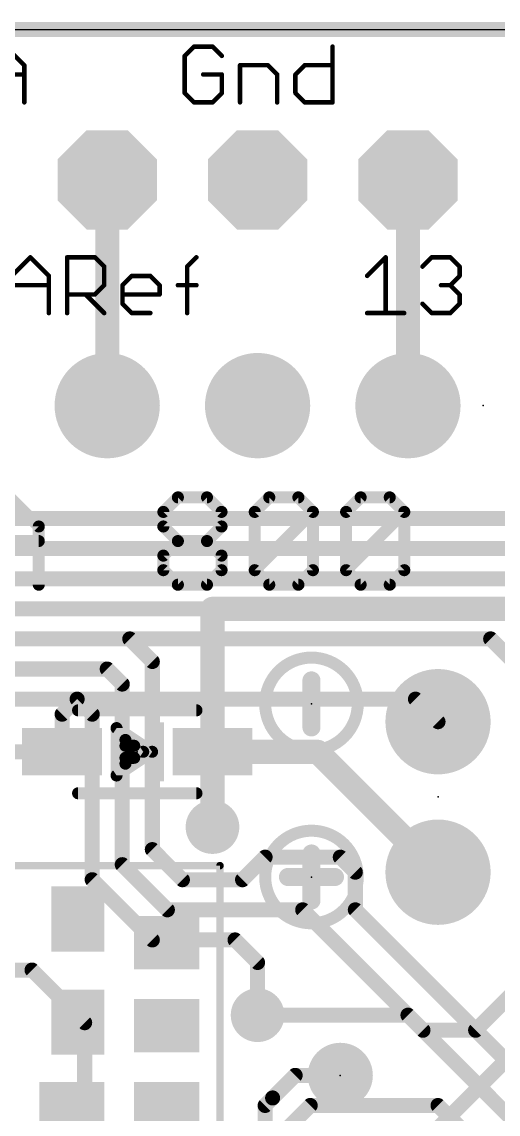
# Model space of a CAD drawing. Extents: x -0.1 to 68.7, y -0.1 to 53.5.
# Drawn here: x 22.43 to 30.48, y 35.03 to 53.47 of the extents above; entities that cross this region are included whole.
import ezdxf

# ---------------------------------------------------------------- set-up
doc = ezdxf.new("R2010")
doc.units = 0
for name, color, linetype in [('1', 12, 'CONTINUOUS'), ('16', 132, 'CONTINUOUS'), ('17', 110, 'CONTINUOUS'), ('18', 110, 'CONTINUOUS'), ('20', 53, 'CONTINUOUS'), ('21', 40, 'CONTINUOUS'), ('23', 53, 'CONTINUOUS')]:
    doc.layers.add(name, color=color, linetype=linetype)

# ---------------------------------------------------------------- blocks, each defined once
blk = doc.blocks.new('RECT')
blk.add_solid([(-0.5, -0.5), (0.5, -0.5), (-0.5, 0.5), (0.5, 0.5)])
blk = doc.blocks.new('ROUNDP')
at = {"const_width": 0.5}
blk.add_lwpolyline([(0, -0.25, 1), (0, 0.25, 1), (0, -0.25)], format="xyb", dxfattribs=at)
blk = doc.blocks.new('OCTAGONP')
at = {"const_width": 0.5}
blk.add_lwpolyline([(-0.25, -0.1036), (-0.25, 0.1036), (-0.1036, 0.25), (0.1036, 0.25), (0.25, 0.1036), (0.25, -0.1036), (0.1036, -0.25), (-0.1036, -0.25), (-0.25, -0.1036), (-0.25, 0.1036)], dxfattribs=at)
blk = doc.blocks.new('PIE')
at = {"const_width": 0.5}
blk.add_lwpolyline([(0, -0.25, 1), (0, 0.25, 1), (0, -0.25)], format="xyb", dxfattribs=at)
blk = doc.blocks.new('ROUNDV')
at = {"const_width": 0.5}
blk.add_lwpolyline([(0, -0.25, 1), (0, 0.25, 1), (0, -0.25)], format="xyb", dxfattribs=at)

msp = doc.modelspace()

# ---------------------------------------------------------------- linework, layer by layer
at = {"layer": '1'}
for points, const_width in [([(0, 53.34), (64.516, 53.34)], 0.254), ([(23.876, 50.8), (23.876, 46.99)], 0.4064), ([(28.956, 50.8), (28.956, 46.99)], 0.4064), ([(16.256, 45.085), (24.384, 45.085)], 0.254), ([(24.384, 45.085), (29.845, 45.085)], 0.254), ([(29.845, 45.085), (31.369, 45.085)], 0.254), ([(12.7, 44.577), (31.115, 44.577)], 0.254), ([(12.954, 44.069), (30.861, 44.069)], 0.254), ([(13.208, 43.561), (30.607, 43.561)], 0.254), ([(30.607, 43.561), (31.496, 42.672)], 0.254), ([(13.462, 43.053), (30.353, 43.053)], 0.254), ([(30.353, 43.053), (30.988, 42.418)], 0.254), ([(23.114, 41.783), (23.368, 42.037)], 0.254), ([(23.368, 42.037), (29.083, 42.037)], 0.254), ([(29.083, 42.037), (29.464, 41.656)], 0.254), ([(23.114, 41.148), (23.114, 41.783)], 0.254), ([(25.654, 41.148), (27.432, 41.148)], 0.4064), ([(25.654, 41.148), (25.654, 39.878)], 0.4064), ([(27.432, 41.148), (29.464, 39.116)], 0.4064), ([(21.266, 41.148), (23.114, 41.148)], 0.254), ([(28.956, 34.29), (31.75, 37.084)], 0.254), ([(30.734, 37.084), (30.099, 36.449)], 0.254), ([(28.956, 36.703), (26.416, 36.703)], 0.254), ([(29.21, 36.449), (28.956, 36.703)], 0.254), ([(30.099, 36.449), (29.21, 36.449)], 0.254), ([(27.051, 35.687), (26.67, 35.306)], 0.254), ([(27.813, 35.687), (27.051, 35.687)], 0.254), ([(26.543, 35.179), (26.67, 35.306)], 0.254), ([(26.543, 34.417), (26.543, 35.179)], 0.254)]:
    msp.add_lwpolyline(points, dxfattribs=dict(at, const_width=const_width))
for points, const_width in [([(23.9776, 50.8, 1), (23.7744, 50.8)], 0.2032), ([(29.0576, 50.8, 1), (28.8544, 50.8)], 0.2032), ([(23.7744, 46.99, 1), (23.9776, 46.99)], 0.2032), ([(28.8544, 46.99, 1), (29.0576, 46.99)], 0.2032), ([(24.384, 45.1485, 1), (24.384, 45.0215)], 0.127), ([(24.384, 45.0215, 1), (24.384, 45.1485)], 0.127), ([(29.845, 45.1485, 1), (29.845, 45.0215)], 0.127), ([(29.845, 45.0215, 1), (29.845, 45.1485)], 0.127), ([(30.3979, 43.0979, 1), (30.3081, 43.0081)], 0.127), ([(30.353, 42.9895, 1), (30.353, 43.1165)], 0.127), ([(23.368, 42.1005, 1), (23.368, 41.9735)], 0.127), ([(23.4129, 41.9921, 1), (23.3231, 42.0819)], 0.127), ([(29.1279, 42.0819, 1), (29.0381, 41.9921)], 0.127), ([(29.083, 41.9735, 1), (29.083, 42.1005)], 0.127), ([(23.1775, 41.783, 1), (23.0505, 41.783)], 0.127), ([(23.0691, 41.8279, 1), (23.1589, 41.7381)], 0.127), ([(29.4191, 41.6111, 1), (29.5089, 41.7009)], 0.127), ([(25.654, 41.2496, 1), (25.654, 41.0464)], 0.2032), ([(25.7556, 41.148, 1), (25.5524, 41.148)], 0.2032), ([(27.5038, 41.2198, 1), (27.3602, 41.0762)], 0.2032), ([(27.432, 41.0464, 1), (27.432, 41.2496)], 0.2032), ([(23.0505, 41.148, 1), (23.1775, 41.148)], 0.127), ([(23.114, 41.0845, 1), (23.114, 41.2115)], 0.127), ([(25.5524, 39.878, 1), (25.7556, 39.878)], 0.2032), ([(29.3922, 39.0442, 1), (29.5358, 39.1878)], 0.2032), ([(26.416, 36.7665, 1), (26.416, 36.6395)], 0.127), ([(29.0009, 36.7479, 1), (28.9111, 36.6581)], 0.127), ([(28.956, 36.6395, 1), (28.956, 36.7665)], 0.127), ([(29.21, 36.5125, 1), (29.21, 36.3855)], 0.127), ([(29.1651, 36.4041, 1), (29.2549, 36.4939)], 0.127), ([(30.0541, 36.4939, 1), (30.1439, 36.4041)], 0.127), ([(30.099, 36.3855, 1), (30.099, 36.5125)], 0.127), ([(27.051, 35.7505, 1), (27.051, 35.6235)], 0.127), ([(27.0959, 35.6421, 1), (27.0061, 35.7319)], 0.127), ([(27.813, 35.6235, 1), (27.813, 35.7505)], 0.127), ([(26.6251, 35.3509, 1), (26.7149, 35.2611)], 0.127), ([(26.7149, 35.2611, 1), (26.6251, 35.3509)], 0.127), ([(26.6065, 35.179, 1), (26.4795, 35.179)], 0.127), ([(26.4981, 35.2239, 1), (26.5879, 35.1341)], 0.127)]:
    msp.add_lwpolyline(points, format="xyb", dxfattribs=dict(at, const_width=const_width))
at = {"layer": '16'}
for points, const_width in [([(0, 53.34), (64.516, 53.34)], 0.254), ([(25.654, 39.878), (25.654, 43.561)], 0.4064), ([(25.654, 43.561), (32.131, 43.561)], 0.4064), ([(15.494, 43.561), (25.654, 43.561)], 0.254), ([(15.24, 43.053), (24.257, 43.053)], 0.254), ([(24.257, 43.053), (24.638, 42.672)], 0.254), ([(24.638, 42.672), (24.638, 39.497)], 0.254), ([(15.875, 42.545), (23.876, 42.545)], 0.254), ([(23.876, 42.545), (24.13, 42.291)], 0.254), ([(24.13, 42.291), (24.13, 39.243)], 0.254), ([(16.891, 42.037), (23.368, 42.037)], 0.254), ([(23.368, 42.037), (23.622, 41.783)], 0.254), ([(23.622, 41.783), (23.622, 38.989)], 0.254), ([(24.638, 39.497), (25.146, 38.989)], 0.254), ([(26.162, 38.989), (26.543, 39.37)], 0.254), ([(26.543, 39.37), (27.813, 39.37)], 0.254), ([(27.813, 39.37), (28.067, 39.116)], 0.254), ([(24.13, 39.243), (24.892, 38.481)], 0.254), ([(23.622, 38.989), (24.638, 37.973)], 0.254), ([(25.146, 38.989), (26.162, 38.989)], 0.254), ([(28.067, 38.481), (28.067, 39.116)], 0.254), ([(24.892, 38.481), (27.178, 38.481)], 0.254), ([(27.178, 38.481), (34.671, 30.988)], 0.254), ([(33.528, 33.02), (28.067, 38.481)], 0.254), ([(24.638, 37.973), (26.035, 37.973)], 0.254), ([(26.416, 37.592), (26.035, 37.973)], 0.254), ([(26.416, 36.703), (26.416, 37.592)], 0.254), ([(22.606, 37.465), (10.287, 37.465)], 0.254), ([(23.495, 36.576), (22.606, 37.465)], 0.254), ([(23.495, 21.082), (23.495, 36.576)], 0.254), ([(25.654, 33.528), (27.305, 35.179)], 0.254), ([(27.305, 35.179), (29.464, 35.179)], 0.254), ([(29.464, 35.179), (34.671, 29.972)], 0.254)]:
    msp.add_lwpolyline(points, dxfattribs=dict(at, const_width=const_width))
for points, const_width in [([(25.7556, 43.561, 1), (25.5524, 43.561)], 0.2032), ([(25.654, 43.6626, 1), (25.654, 43.4594)], 0.2032), ([(25.654, 43.4975, 1), (25.654, 43.6245)], 0.127), ([(24.3019, 43.0979, 1), (24.2121, 43.0081)], 0.127), ([(24.257, 42.9895, 1), (24.257, 43.1165)], 0.127), ([(24.7015, 42.672, 1), (24.5745, 42.672)], 0.127), ([(24.5931, 42.6271, 1), (24.6829, 42.7169)], 0.127), ([(23.9209, 42.5899, 1), (23.8311, 42.5001)], 0.127), ([(23.876, 42.4815, 1), (23.876, 42.6085)], 0.127), ([(24.1935, 42.291, 1), (24.0665, 42.291)], 0.127), ([(24.0851, 42.2461, 1), (24.1749, 42.3359)], 0.127), ([(23.4129, 42.0819, 1), (23.3231, 41.9921)], 0.127), ([(23.368, 41.9735, 1), (23.368, 42.1005)], 0.127), ([(23.6855, 41.783, 1), (23.5585, 41.783)], 0.127), ([(23.5771, 41.7381, 1), (23.6669, 41.8279)], 0.127), ([(25.5524, 39.878, 1), (25.7556, 39.878)], 0.2032), ([(24.6829, 39.5419, 1), (24.5931, 39.4521)], 0.127), ([(24.5745, 39.497, 1), (24.7015, 39.497)], 0.127), ([(26.543, 39.4335, 1), (26.543, 39.3065)], 0.127), ([(26.5879, 39.3251, 1), (26.4981, 39.4149)], 0.127), ([(27.8579, 39.4149, 1), (27.7681, 39.3251)], 0.127), ([(27.813, 39.3065, 1), (27.813, 39.4335)], 0.127), ([(24.1749, 39.2879, 1), (24.0851, 39.1981)], 0.127), ([(24.0665, 39.243, 1), (24.1935, 39.243)], 0.127), ([(23.6669, 39.0339, 1), (23.5771, 38.9441)], 0.127), ([(25.146, 39.0525, 1), (25.146, 38.9255)], 0.127), ([(25.1011, 38.9441, 1), (25.1909, 39.0339)], 0.127), ([(26.1171, 39.0339, 1), (26.2069, 38.9441)], 0.127), ([(26.162, 38.9255, 1), (26.162, 39.0525)], 0.127), ([(28.1305, 39.116, 1), (28.0035, 39.116)], 0.127), ([(28.0221, 39.0711, 1), (28.1119, 39.1609)], 0.127), ([(23.5585, 38.989, 1), (23.6855, 38.989)], 0.127), ([(24.892, 38.5445, 1), (24.892, 38.4175)], 0.127), ([(24.8471, 38.4361, 1), (24.9369, 38.5259)], 0.127), ([(27.2229, 38.5259, 1), (27.1331, 38.4361)], 0.127), ([(27.178, 38.4175, 1), (27.178, 38.5445)], 0.127), ([(28.1119, 38.5259, 1), (28.0221, 38.4361)], 0.127), ([(28.0035, 38.481, 1), (28.1305, 38.481)], 0.127), ([(24.638, 38.0365, 1), (24.638, 37.9095)], 0.127), ([(24.5931, 37.9281, 1), (24.6829, 38.0179)], 0.127), ([(26.0799, 38.0179, 1), (25.9901, 37.9281)], 0.127), ([(26.035, 37.9095, 1), (26.035, 38.0365)], 0.127), ([(26.4795, 37.592, 1), (26.3525, 37.592)], 0.127), ([(26.3711, 37.5471, 1), (26.4609, 37.6369)], 0.127), ([(22.6509, 37.5099, 1), (22.5611, 37.4201)], 0.127), ([(22.606, 37.4015, 1), (22.606, 37.5285)], 0.127), ([(23.5585, 36.576, 1), (23.4315, 36.576)], 0.127), ([(23.4501, 36.5311, 1), (23.5399, 36.6209)], 0.127), ([(26.3525, 36.703, 1), (26.4795, 36.703)], 0.127), ([(27.305, 35.2425, 1), (27.305, 35.1155)], 0.127), ([(27.3499, 35.1341, 1), (27.2601, 35.2239)], 0.127), ([(29.5089, 35.2239, 1), (29.4191, 35.1341)], 0.127), ([(29.464, 35.1155, 1), (29.464, 35.2425)], 0.127)]:
    msp.add_lwpolyline(points, format="xyb", dxfattribs=dict(at, const_width=const_width))
at = {"layer": '20'}
msp.add_line((0, 53.34), (64.516, 53.34), dxfattribs=at)
at = {"layer": '21'}
for points, const_width in [([(22.1617, 53.0487), (22.4752, 52.7352)], 0.0762), ([(25.3409, 53.0487), (25.1841, 52.8919)], 0.0762), ([(25.1841, 52.8919), (25.1841, 52.2649)], 0.0762), ([(25.6544, 53.0487), (25.3409, 53.0487)], 0.0762), ([(25.8112, 52.8919), (25.6544, 53.0487)], 0.0762), ([(27.6822, 53.0487), (27.6822, 52.1081)], 0.0762), ([(22.4752, 52.7352), (22.4752, 52.1081)], 0.0762), ([(26.1196, 52.1081), (26.1196, 52.7352)], 0.0762), ([(26.1196, 52.7352), (26.5899, 52.7352)], 0.0762), ([(26.5899, 52.7352), (26.7467, 52.5784)], 0.0762), ([(27.0551, 52.5784), (27.2119, 52.7352)], 0.0762), ([(27.2119, 52.7352), (27.6822, 52.7352)], 0.0762), ([(21.8481, 52.5784), (22.4752, 52.5784)], 0.0762), ([(25.8112, 52.5784), (25.4976, 52.5784)], 0.0762), ([(25.8112, 52.2649), (25.8112, 52.5784)], 0.0762), ([(26.7467, 52.5784), (26.7467, 52.1081)], 0.0762), ([(27.0551, 52.2649), (27.0551, 52.5784)], 0.0762), ([(25.1841, 52.2649), (25.3409, 52.1081)], 0.0762), ([(25.6544, 52.1081), (25.8112, 52.2649)], 0.0762), ([(27.2119, 52.1081), (27.0551, 52.2649)], 0.0762), ([(25.3409, 52.1081), (25.6544, 52.1081)], 0.0762), ([(27.6822, 52.1081), (27.2119, 52.1081)], 0.0762), ([(22.2631, 49.1792), (22.5766, 49.4927)], 0.0762), ([(22.5766, 49.4927), (22.8902, 49.1792)], 0.0762), ([(23.1986, 48.5521), (23.1986, 49.4927)], 0.0762), ([(23.1986, 49.4927), (23.6689, 49.4927)], 0.0762), ([(23.6689, 49.4927), (23.8257, 49.3359)], 0.0762), ([(25.2264, 49.3359), (25.3832, 49.4927)], 0.0762), ([(28.2661, 49.1792), (28.5796, 49.4927)], 0.0762), ([(28.5796, 49.4927), (28.5796, 48.5521)], 0.0762), ([(29.2016, 49.3359), (29.3583, 49.4927)], 0.0762), ([(29.3583, 49.4927), (29.6719, 49.4927)], 0.0762), ([(29.6719, 49.4927), (29.8286, 49.3359)], 0.0762), ([(23.8257, 49.3359), (23.8257, 49.0224)], 0.0762), ([(25.2264, 48.5521), (25.2264, 49.3359)], 0.0762), ([(29.8286, 49.3359), (29.8286, 49.1792)], 0.0762), ([(22.2631, 49.0224), (22.8902, 49.0224)], 0.0762), ([(22.8902, 49.1792), (22.8902, 48.5521)], 0.0762), ([(23.8257, 49.0224), (23.6689, 48.8656)], 0.0762), ([(24.1341, 49.0224), (24.2909, 49.1792)], 0.0762), ([(24.1341, 48.7089), (24.1341, 49.0224)], 0.0762), ([(24.2909, 49.1792), (24.6044, 49.1792)], 0.0762), ([(24.6044, 49.1792), (24.7612, 49.0224)], 0.0762), ([(24.7612, 49.0224), (24.7612, 48.8656)], 0.0762), ([(25.0697, 49.0224), (25.3832, 49.0224)], 0.0762), ([(29.6719, 49.0224), (29.5151, 49.0224)], 0.0762), ([(29.8286, 49.1792), (29.6719, 49.0224)], 0.0762), ([(29.6719, 49.0224), (29.8286, 48.8656)], 0.0762), ([(23.6689, 48.8656), (23.1986, 48.8656)], 0.0762), ([(23.5122, 48.8656), (23.8257, 48.5521)], 0.0762), ([(24.7612, 48.8656), (24.1341, 48.8656)], 0.0762), ([(29.8286, 48.8656), (29.8286, 48.7089)], 0.0762), ([(24.2909, 48.5521), (24.1341, 48.7089)], 0.0762), ([(29.3583, 48.5521), (29.2016, 48.7089)], 0.0762), ([(29.8286, 48.7089), (29.6719, 48.5521)], 0.0762), ([(24.6044, 48.5521), (24.2909, 48.5521)], 0.0762), ([(28.2661, 48.5521), (28.8931, 48.5521)], 0.0762), ([(29.6719, 48.5521), (29.3583, 48.5521)], 0.0762), ([(22.2284, 45.4419), (22.7199, 44.9504)], 0.2032), ([(24.8241, 45.1961), (25.0699, 45.4419)], 0.2032), ([(25.0699, 45.4419), (25.5613, 45.4419)], 0.2032), ([(25.5613, 45.4419), (25.8071, 45.1961)], 0.2032), ([(26.3677, 45.1961), (26.6135, 45.4419)], 0.2032), ([(26.6135, 45.4419), (27.1049, 45.4419)], 0.2032), ([(27.1049, 45.4419), (27.3507, 45.1961)], 0.2032), ([(27.9113, 45.1961), (28.1571, 45.4419)], 0.2032), ([(28.1571, 45.4419), (28.6486, 45.4419)], 0.2032), ([(28.6486, 45.4419), (28.8943, 45.1961)], 0.2032), ([(24.8241, 44.9504), (24.8241, 45.1961)], 0.2032), ([(25.8071, 45.1961), (25.8071, 44.9504)], 0.2032), ([(26.3677, 44.2131), (26.3677, 45.1961)], 0.2032), ([(26.3677, 44.2131), (27.3507, 45.1961)], 0.2032), ([(27.3507, 45.1961), (27.3507, 44.2131)], 0.2032), ([(27.9113, 44.2131), (27.9113, 45.1961)], 0.2032), ([(27.9113, 44.2131), (28.8943, 45.1961)], 0.2032), ([(28.8943, 45.1961), (28.8943, 44.2131)], 0.2032), ([(22.7199, 44.9504), (22.7199, 43.9674)], 0.2032), ([(25.0699, 44.7046), (24.8241, 44.9504)], 0.2032), ([(25.8071, 44.9504), (25.5613, 44.7046)], 0.2032), ([(21.7369, 44.7046), (22.7199, 44.7046)], 0.2032), ([(24.8241, 44.4589), (25.0699, 44.7046)], 0.2032), ([(25.0699, 44.7046), (25.5613, 44.7046)], 0.2032), ([(25.5613, 44.7046), (25.8071, 44.4589)], 0.2032), ([(24.8241, 44.2131), (24.8241, 44.4589)], 0.2032), ([(25.8071, 44.4589), (25.8071, 44.2131)], 0.2032), ([(25.0699, 43.9674), (24.8241, 44.2131)], 0.2032), ([(25.8071, 44.2131), (25.5613, 43.9674)], 0.2032), ([(26.6135, 43.9674), (26.3677, 44.2131)], 0.2032), ([(27.3507, 44.2131), (27.1049, 43.9674)], 0.2032), ([(28.1571, 43.9674), (27.9113, 44.2131)], 0.2032), ([(28.8943, 44.2131), (28.6486, 43.9674)], 0.2032), ([(25.5613, 43.9674), (25.0699, 43.9674)], 0.2032), ([(27.1049, 43.9674), (26.6135, 43.9674)], 0.2032), ([(28.6486, 43.9674), (28.1571, 43.9674)], 0.2032), ([(27.326, 41.5592), (27.326, 42.3529)], 0.3048), ([(23.384, 41.848), (25.384, 41.848)], 0.2032), ([(24.034, 40.748), (24.034, 41.548)], 0.2032), ([(24.034, 41.548), (24.634, 41.148)], 0.2032), ([(24.184, 40.948), (24.184, 41.348)], 0.2032), ([(24.184, 41.348), (24.484, 41.148)], 0.2032), ([(24.184, 41.2496), (24.3316, 41.2496)], 0.2032), ([(24.634, 41.148), (24.034, 40.748)], 0.2032), ([(24.484, 41.148), (24.184, 40.948)], 0.2032), ([(24.184, 41.0464), (24.3316, 41.0464)], 0.2032), ([(25.384, 40.448), (23.384, 40.448)], 0.2032), ([(27.326, 38.6382), (27.326, 39.4319)], 0.3048), ([(9.78, 39.226), (25.78, 39.226)], 0.127), ([(25.78, 39.226), (25.78, 21.226)], 0.127), ([(27.7228, 39.035), (26.9292, 39.035)], 0.3048)]:
    msp.add_lwpolyline(points, dxfattribs=dict(at, const_width=const_width))
for points, const_width in [([(25.2032, 52.8919, 1), (25.1651, 52.8919)], 0.0381), ([(25.1706, 52.9054, 1), (25.1976, 52.8785)], 0.0381), ([(25.3409, 53.0678, 1), (25.3409, 53.0297)], 0.0381), ([(25.3543, 53.0352, 1), (25.3274, 53.0622)], 0.0381), ([(25.6679, 53.0622, 1), (25.6409, 53.0352)], 0.0381), ([(25.6544, 53.0297, 1), (25.6544, 53.0678)], 0.0381), ([(25.7977, 52.8785, 1), (25.8246, 52.9054)], 0.0381), ([(27.7013, 53.0487, 1), (27.6632, 53.0487)], 0.0381), ([(22.4943, 52.7352, 1), (22.4562, 52.7352)], 0.0381), ([(22.4617, 52.7217, 1), (22.4887, 52.7486)], 0.0381), ([(26.1196, 52.7542, 1), (26.1196, 52.7161)], 0.0381), ([(26.1387, 52.7352, 1), (26.1006, 52.7352)], 0.0381), ([(26.6034, 52.7486, 1), (26.5764, 52.7217)], 0.0381), ([(26.5899, 52.7161, 1), (26.5899, 52.7542)], 0.0381), ([(27.2119, 52.7542, 1), (27.2119, 52.7161)], 0.0381), ([(27.2254, 52.7217, 1), (27.1984, 52.7486)], 0.0381), ([(27.6822, 52.7161, 1), (27.6822, 52.7542)], 0.0381), ([(22.4752, 52.5594, 1), (22.4752, 52.5975)], 0.0381), ([(25.4976, 52.5975, 1), (25.4976, 52.5594)], 0.0381), ([(25.8302, 52.5784, 1), (25.7921, 52.5784)], 0.0381), ([(25.8112, 52.5594, 1), (25.8112, 52.5975)], 0.0381), ([(26.7657, 52.5784, 1), (26.7276, 52.5784)], 0.0381), ([(26.7332, 52.5649, 1), (26.7602, 52.5919)], 0.0381), ([(27.0417, 52.5919, 1), (27.0686, 52.5649)], 0.0381), ([(27.0742, 52.5784, 1), (27.0361, 52.5784)], 0.0381), ([(25.1976, 52.2783, 1), (25.1706, 52.2514)], 0.0381), ([(25.1651, 52.2649, 1), (25.2032, 52.2649)], 0.0381), ([(25.7921, 52.2649, 1), (25.8302, 52.2649)], 0.0381), ([(25.8246, 52.2514, 1), (25.7977, 52.2783)], 0.0381), ([(27.0686, 52.2783, 1), (27.0417, 52.2514)], 0.0381), ([(27.0361, 52.2649, 1), (27.0742, 52.2649)], 0.0381), ([(22.4562, 52.1081, 1), (22.4943, 52.1081)], 0.0381), ([(25.3409, 52.1272, 1), (25.3409, 52.0891)], 0.0381), ([(25.3274, 52.0946, 1), (25.3543, 52.1216)], 0.0381), ([(25.6409, 52.1216, 1), (25.6679, 52.0946)], 0.0381), ([(25.6544, 52.0891, 1), (25.6544, 52.1272)], 0.0381), ([(26.1006, 52.1081, 1), (26.1387, 52.1081)], 0.0381), ([(26.7276, 52.1081, 1), (26.7657, 52.1081)], 0.0381), ([(27.2119, 52.1272, 1), (27.2119, 52.0891)], 0.0381), ([(27.1984, 52.0946, 1), (27.2254, 52.1216)], 0.0381), ([(27.6632, 52.1081, 1), (27.7013, 52.1081)], 0.0381), ([(27.6822, 52.0891, 1), (27.6822, 52.1272)], 0.0381), ([(22.5901, 49.5062, 1), (22.5632, 49.4792)], 0.0381), ([(22.5901, 49.4792, 1), (22.5632, 49.5062)], 0.0381), ([(23.1986, 49.5118, 1), (23.1986, 49.4737)], 0.0381), ([(23.2177, 49.4927, 1), (23.1796, 49.4927)], 0.0381), ([(23.6824, 49.5062, 1), (23.6554, 49.4792)], 0.0381), ([(23.6689, 49.4737, 1), (23.6689, 49.5118)], 0.0381), ([(25.3967, 49.4792, 1), (25.3697, 49.5062)], 0.0381), ([(28.5986, 49.4927, 1), (28.5605, 49.4927)], 0.0381), ([(28.5931, 49.4792, 1), (28.5661, 49.5062)], 0.0381), ([(29.3583, 49.5118, 1), (29.3583, 49.4737)], 0.0381), ([(29.3718, 49.4792, 1), (29.3449, 49.5062)], 0.0381), ([(29.6854, 49.5062, 1), (29.6584, 49.4792)], 0.0381), ([(29.6719, 49.4737, 1), (29.6719, 49.5118)], 0.0381), ([(23.8447, 49.3359, 1), (23.8066, 49.3359)], 0.0381), ([(23.8122, 49.3225, 1), (23.8392, 49.3494)], 0.0381), ([(25.2455, 49.3359, 1), (25.2074, 49.3359)], 0.0381), ([(25.213, 49.3494, 1), (25.2399, 49.3225)], 0.0381), ([(29.1881, 49.3494, 1), (29.2151, 49.3225)], 0.0381), ([(29.8477, 49.3359, 1), (29.8096, 49.3359)], 0.0381), ([(29.8152, 49.3225, 1), (29.8421, 49.3494)], 0.0381), ([(22.9092, 49.1792, 1), (22.8711, 49.1792)], 0.0381), ([(22.8767, 49.1657, 1), (22.9036, 49.1926)], 0.0381), ([(22.8902, 49.0034, 1), (22.8902, 49.0415)], 0.0381), ([(23.8066, 49.0224, 1), (23.8447, 49.0224)], 0.0381), ([(23.8392, 49.0089, 1), (23.8122, 49.0359)], 0.0381), ([(24.1532, 49.0224, 1), (24.1151, 49.0224)], 0.0381), ([(24.1207, 49.0359, 1), (24.1476, 49.0089)], 0.0381), ([(24.2909, 49.1982, 1), (24.2909, 49.1601)], 0.0381), ([(24.3044, 49.1657, 1), (24.2774, 49.1926)], 0.0381), ([(24.6179, 49.1926, 1), (24.591, 49.1657)], 0.0381), ([(24.6044, 49.1601, 1), (24.6044, 49.1982)], 0.0381), ([(24.7803, 49.0224, 1), (24.7422, 49.0224)], 0.0381), ([(24.7477, 49.0089, 1), (24.7747, 49.0359)], 0.0381), ([(25.0697, 49.0415, 1), (25.0697, 49.0034)], 0.0381), ([(25.3832, 49.0034, 1), (25.3832, 49.0415)], 0.0381), ([(28.2526, 49.1926, 1), (28.2795, 49.1657)], 0.0381), ([(29.5151, 49.0415, 1), (29.5151, 49.0034)], 0.0381), ([(29.6854, 49.0359, 1), (29.6584, 49.0089)], 0.0381), ([(29.6584, 49.0359, 1), (29.6854, 49.0089)], 0.0381), ([(29.6719, 49.0034, 1), (29.6719, 49.0415)], 0.0381), ([(29.8096, 49.1792, 1), (29.8477, 49.1792)], 0.0381), ([(29.8421, 49.1657, 1), (29.8152, 49.1926)], 0.0381), ([(23.1986, 48.8847, 1), (23.1986, 48.8466)], 0.0381), ([(23.5256, 48.8791, 1), (23.4987, 48.8522)], 0.0381), ([(23.6554, 48.8791, 1), (23.6824, 48.8522)], 0.0381), ([(23.6689, 48.8466, 1), (23.6689, 48.8847)], 0.0381), ([(24.1341, 48.8847, 1), (24.1341, 48.8466)], 0.0381), ([(24.7422, 48.8656, 1), (24.7803, 48.8656)], 0.0381), ([(24.7612, 48.8466, 1), (24.7612, 48.8847)], 0.0381), ([(29.8477, 48.8656, 1), (29.8096, 48.8656)], 0.0381), ([(29.8152, 48.8522, 1), (29.8421, 48.8791)], 0.0381), ([(24.1151, 48.7089, 1), (24.1532, 48.7089)], 0.0381), ([(24.1476, 48.7223, 1), (24.1207, 48.6954)], 0.0381), ([(29.2151, 48.7223, 1), (29.1881, 48.6954)], 0.0381), ([(29.8096, 48.7089, 1), (29.8477, 48.7089)], 0.0381), ([(29.8421, 48.6954, 1), (29.8152, 48.7223)], 0.0381), ([(22.8711, 48.5521, 1), (22.9092, 48.5521)], 0.0381), ([(23.1796, 48.5521, 1), (23.2177, 48.5521)], 0.0381), ([(23.8122, 48.5386, 1), (23.8392, 48.5656)], 0.0381), ([(24.2909, 48.5712, 1), (24.2909, 48.5331)], 0.0381), ([(24.2774, 48.5386, 1), (24.3044, 48.5656)], 0.0381), ([(24.6044, 48.5331, 1), (24.6044, 48.5712)], 0.0381), ([(25.2074, 48.5521, 1), (25.2455, 48.5521)], 0.0381), ([(28.2661, 48.5712, 1), (28.2661, 48.5331)], 0.0381), ([(28.5605, 48.5521, 1), (28.5986, 48.5521)], 0.0381), ([(28.8931, 48.5331, 1), (28.8931, 48.5712)], 0.0381), ([(29.3583, 48.5712, 1), (29.3583, 48.5331)], 0.0381), ([(29.3449, 48.5386, 1), (29.3718, 48.5656)], 0.0381), ([(29.6584, 48.5656, 1), (29.6854, 48.5386)], 0.0381), ([(29.6719, 48.5331, 1), (29.6719, 48.5712)], 0.0381), ([(25.0699, 45.4927, 1), (25.0699, 45.3911)], 0.1016), ([(25.1058, 45.4059, 1), (25.0339, 45.4778)], 0.1016), ([(25.5973, 45.4778, 1), (25.5254, 45.4059)], 0.1016), ([(25.5613, 45.3911, 1), (25.5613, 45.4927)], 0.1016), ([(26.6135, 45.4927, 1), (26.6135, 45.3911)], 0.1016), ([(26.6494, 45.4059, 1), (26.5775, 45.4778)], 0.1016), ([(27.1409, 45.4778, 1), (27.069, 45.4059)], 0.1016), ([(27.1049, 45.3911, 1), (27.1049, 45.4927)], 0.1016), ([(28.1571, 45.4927, 1), (28.1571, 45.3911)], 0.1016), ([(28.193, 45.4059, 1), (28.1211, 45.4778)], 0.1016), ([(28.6845, 45.4778, 1), (28.6126, 45.4059)], 0.1016), ([(28.6486, 45.3911, 1), (28.6486, 45.4927)], 0.1016), ([(24.8749, 45.1961, 1), (24.7733, 45.1961)], 0.1016), ([(24.7882, 45.232, 1), (24.86, 45.1602)], 0.1016), ([(25.8579, 45.1961, 1), (25.7563, 45.1961)], 0.1016), ([(25.7712, 45.1602, 1), (25.843, 45.232)], 0.1016), ([(26.4185, 45.1961, 1), (26.3169, 45.1961)], 0.1016), ([(26.3318, 45.232, 1), (26.4036, 45.1602)], 0.1016), ([(27.4015, 45.1961, 1), (27.2999, 45.1961)], 0.1016), ([(27.3866, 45.1602, 1), (27.3148, 45.232)], 0.1016), ([(27.3148, 45.1602, 1), (27.3866, 45.232)], 0.1016), ([(27.9621, 45.1961, 1), (27.8605, 45.1961)], 0.1016), ([(27.8754, 45.232, 1), (27.9472, 45.1602)], 0.1016), ([(28.9451, 45.1961, 1), (28.8435, 45.1961)], 0.1016), ([(28.9302, 45.1602, 1), (28.8584, 45.232)], 0.1016), ([(28.8584, 45.1602, 1), (28.9302, 45.232)], 0.1016), ([(22.7707, 44.9504, 1), (22.6691, 44.9504)], 0.1016), ([(22.684, 44.9145, 1), (22.7558, 44.9863)], 0.1016), ([(24.86, 44.9863, 1), (24.7882, 44.9145)], 0.1016), ([(24.7733, 44.9504, 1), (24.8749, 44.9504)], 0.1016), ([(25.7563, 44.9504, 1), (25.8579, 44.9504)], 0.1016), ([(25.843, 44.9145, 1), (25.7712, 44.9863)], 0.1016), ([(22.7199, 44.6538, 1), (22.7199, 44.7554)], 0.1016), ([(25.0699, 44.7554, 1), (25.0699, 44.6538)], 0.1016), ([(25.1058, 44.6687, 1), (25.0339, 44.7405)], 0.1016), ([(25.5973, 44.7405, 1), (25.5254, 44.6687)], 0.1016), ([(25.5613, 44.6538, 1), (25.5613, 44.7554)], 0.1016), ([(25.0339, 44.6687, 1), (25.1058, 44.7405)], 0.1016), ([(25.5254, 44.7405, 1), (25.5973, 44.6687)], 0.1016), ([(24.8749, 44.4589, 1), (24.7733, 44.4589)], 0.1016), ([(24.7882, 44.4948, 1), (24.86, 44.423)], 0.1016), ([(25.8579, 44.4589, 1), (25.7563, 44.4589)], 0.1016), ([(25.7712, 44.423, 1), (25.843, 44.4948)], 0.1016), ([(24.86, 44.2491, 1), (24.7882, 44.1772)], 0.1016), ([(24.7733, 44.2131, 1), (24.8749, 44.2131)], 0.1016), ([(25.7563, 44.2131, 1), (25.8579, 44.2131)], 0.1016), ([(25.843, 44.1772, 1), (25.7712, 44.2491)], 0.1016), ([(26.4036, 44.2491, 1), (26.3318, 44.1772)], 0.1016), ([(26.3318, 44.2491, 1), (26.4036, 44.1772)], 0.1016), ([(26.3169, 44.2131, 1), (26.4185, 44.2131)], 0.1016), ([(27.2999, 44.2131, 1), (27.4015, 44.2131)], 0.1016), ([(27.3866, 44.1772, 1), (27.3148, 44.2491)], 0.1016), ([(27.9472, 44.2491, 1), (27.8754, 44.1772)], 0.1016), ([(27.8754, 44.2491, 1), (27.9472, 44.1772)], 0.1016), ([(27.8605, 44.2131, 1), (27.9621, 44.2131)], 0.1016), ([(28.8435, 44.2131, 1), (28.9451, 44.2131)], 0.1016), ([(28.9302, 44.1772, 1), (28.8584, 44.2491)], 0.1016), ([(25.0699, 44.0182, 1), (25.0699, 43.9166)], 0.1016), ([(25.5613, 43.9166, 1), (25.5613, 44.0182)], 0.1016), ([(26.6135, 44.0182, 1), (26.6135, 43.9166)], 0.1016), ([(27.1049, 43.9166, 1), (27.1049, 44.0182)], 0.1016), ([(28.1571, 44.0182, 1), (28.1571, 43.9166)], 0.1016), ([(28.6486, 43.9166, 1), (28.6486, 44.0182)], 0.1016), ([(22.6691, 43.9674, 1), (22.7707, 43.9674)], 0.1016), ([(25.0339, 43.9315, 1), (25.1058, 44.0033)], 0.1016), ([(25.5254, 44.0033, 1), (25.5973, 43.9315)], 0.1016), ([(26.5775, 43.9315, 1), (26.6494, 44.0033)], 0.1016), ([(27.069, 44.0033, 1), (27.1409, 43.9315)], 0.1016), ([(28.1211, 43.9315, 1), (28.193, 44.0033)], 0.1016), ([(28.6126, 44.0033, 1), (28.6845, 43.9315)], 0.1016), ([(27.326, 41.1743, 1), (27.326, 42.7377, 1), (27.326, 41.1743)], 0.2032), ([(27.4022, 42.3529, 1), (27.2498, 42.3529)], 0.1524), ([(23.384, 41.8988, 1), (23.384, 41.7972)], 0.1016), ([(25.384, 41.7972, 1), (25.384, 41.8988)], 0.1016), ([(24.0848, 41.548, 1), (23.9832, 41.548)], 0.1016), ([(24.0622, 41.5903, 1), (24.0058, 41.5057)], 0.1016), ([(27.2498, 41.5592, 1), (27.4022, 41.5592)], 0.1524), ([(24.2348, 41.348, 1), (24.1332, 41.348)], 0.1016), ([(24.2122, 41.3903, 1), (24.1558, 41.3057)], 0.1016), ([(24.184, 41.3004, 1), (24.184, 41.1988)], 0.1016), ([(24.3316, 41.1988, 1), (24.3316, 41.3004)], 0.1016), ([(24.184, 41.0972, 1), (24.184, 40.9956)], 0.1016), ([(24.3316, 40.9956, 1), (24.3316, 41.0972)], 0.1016), ([(24.5122, 41.1057, 1), (24.4558, 41.1903)], 0.1016), ([(24.4558, 41.1057, 1), (24.5122, 41.1903)], 0.1016), ([(24.6622, 41.1057, 1), (24.6058, 41.1903)], 0.1016), ([(24.6058, 41.1057, 1), (24.6622, 41.1903)], 0.1016), ([(24.1558, 40.9903, 1), (24.2122, 40.9057)], 0.1016), ([(24.1332, 40.948, 1), (24.2348, 40.948)], 0.1016), ([(24.0058, 40.7903, 1), (24.0622, 40.7057)], 0.1016), ([(23.9832, 40.748, 1), (24.0848, 40.748)], 0.1016), ([(23.384, 40.4988, 1), (23.384, 40.3972)], 0.1016), ([(25.384, 40.3972, 1), (25.384, 40.4988)], 0.1016), ([(27.326, 38.2533, 1), (27.326, 39.8167, 1), (27.326, 38.2533)], 0.2032), ([(27.4022, 39.4319, 1), (27.2498, 39.4319)], 0.1524), ([(25.8117, 39.226, 1), (25.7483, 39.226)], 0.0635), ([(25.78, 39.1942, 1), (25.78, 39.2578)], 0.0635), ([(26.9292, 39.1112, 1), (26.9292, 38.9588)], 0.1524), ([(27.7228, 38.9588, 1), (27.7228, 39.1112)], 0.1524), ([(27.2498, 38.6382, 1), (27.4022, 38.6382)], 0.1524)]:
    msp.add_lwpolyline(points, format="xyb", dxfattribs=dict(at, const_width=const_width))
at = {"layer": '23'}
for p in [(30.226, 46.99), (27.326, 41.956), (24.384, 41.148), (29.464, 40.386), (27.326, 39.035), (27.813, 35.687)]:
    msp.add_point(p, dxfattribs=at)

# ---------------------------------------------------------------- block references
at = {"layer": '1'}
for p, xscale, yscale, rotation in [((23.114, 41.148), 1.35, 0.8, 180), ((25.654, 41.148), 1.35, 0.8, 180), ((23.38, 38.326), 0.9, 1.1, 180), ((24.88, 37.926), 0.9, 1.1, 270), ((23.38, 36.586), 0.9, 1.1, 180), ((24.88, 36.526), 0.9, 1.1, 270), ((23.28, 35.126), 0.9, 1.1, 270), ((24.88, 35.126), 0.9, 1.1, 270)]:
    msp.add_blockref('RECT', p, dxfattribs=dict(at, xscale=xscale, yscale=yscale, rotation=rotation))
at = {"layer": '1', "xscale": 1.1, "yscale": 1.1}
msp.add_blockref('PIE', (27.813, 35.687), dxfattribs=at)
at = {"layer": '17'}
for name, p, xscale, yscale in [('OCTAGONP', (23.876, 50.8), 1.6764, 1.6764), ('OCTAGONP', (23.876, 50.8), 1.6764, 1.6764), ('OCTAGONP', (26.416, 50.8), 1.6764, 1.6764), ('OCTAGONP', (26.416, 50.8), 1.6764, 1.6764), ('OCTAGONP', (28.956, 50.8), 1.6764, 1.6764), ('OCTAGONP', (28.956, 50.8), 1.6764, 1.6764), ('ROUNDP', (29.464, 41.656), 1.778, 1.778), ('ROUNDP', (29.464, 41.656), 1.778, 1.778), ('ROUNDP', (29.464, 39.116), 1.778, 1.778), ('ROUNDP', (29.464, 39.116), 1.778, 1.778)]:
    msp.add_blockref(name, p, dxfattribs=dict(at, xscale=xscale, yscale=yscale))
at = {"layer": '17', "xscale": 1.778, "yscale": 1.778, "rotation": 90}
for p in [(23.876, 46.99), (23.876, 46.99), (26.416, 46.99), (26.416, 46.99), (28.956, 46.99), (28.956, 46.99)]:
    msp.add_blockref('ROUNDP', p, dxfattribs=at)
at = {"layer": '18', "xscale": 0.9064, "yscale": 0.9064}
for p in [(25.654, 39.878), (25.654, 39.878), (26.416, 36.703), (26.416, 36.703)]:
    msp.add_blockref('ROUNDV', p, dxfattribs=at)
at = {"layer": '21', "xscale": 0.2, "rotation": 180}
msp.add_blockref('RECT', (24.734, 41.148), dxfattribs=at)

doc.saveas('drawing.dxf')
